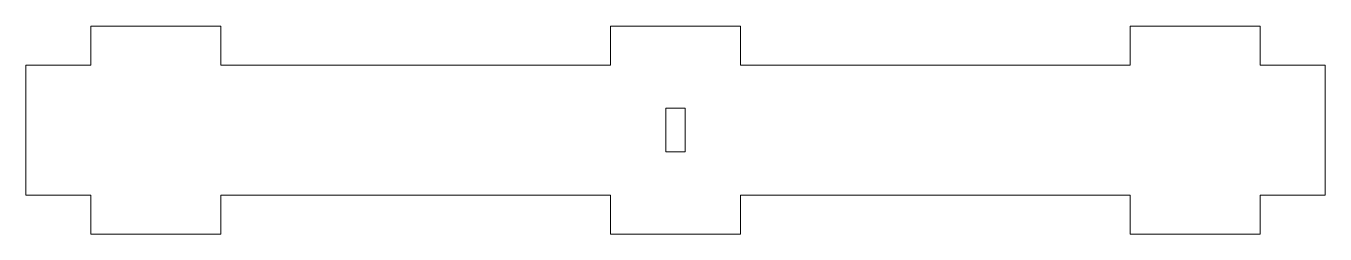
# Model space of a CAD drawing. Header units: millimetres. Extents: x -50 to 50, y -8 to 8.
import ezdxf

# ---------------------------------------------------------------- set-up
doc = ezdxf.new("R2010")
doc.units = ezdxf.units.MM
doc.layers.get('0').update_dxf_attribs({"linetype": 'CONTINUOUS', "lineweight": 0})

msp = doc.modelspace()

# ---------------------------------------------------------------- linework, layer by layer
for p, q in [((-45, 5), (-45, 8)), ((-45, 8), (-35, 8)), ((-35, 8), (-35, 5)), ((-5, 5), (-5, 8)), ((-5, 8), (5, 8)), ((5, 8), (5, 5)), ((35, 5), (35, 8)), ((35, 8), (45, 8)), ((45, 8), (45, 5)), ((-50, -5), (-50, 5)), ((-50, 5), (-45, 5)), ((-35, 5), (-5, 5)), ((5, 5), (35, 5)), ((45, 5), (50, 5)), ((50, 5), (50, -5)), ((-0.75, -1.667), (-0.75, 1.667)), ((-0.75, 1.667), (0.75, 1.667)), ((0.75, 1.667), (0.75, -1.667)), ((0.75, -1.667), (-0.75, -1.667)), ((-45, -5), (-50, -5)), ((-45, -8), (-45, -5)), ((-5, -5), (-35, -5)), ((-35, -5), (-35, -8)), ((-5, -8), (-5, -5)), ((35, -5), (5, -5)), ((5, -5), (5, -8)), ((35, -8), (35, -5)), ((50, -5), (45, -5)), ((45, -5), (45, -8)), ((-35, -8), (-45, -8)), ((5, -8), (-5, -8)), ((45, -8), (35, -8))]:
    msp.add_line(p, q)

doc.saveas('drawing.dxf')
